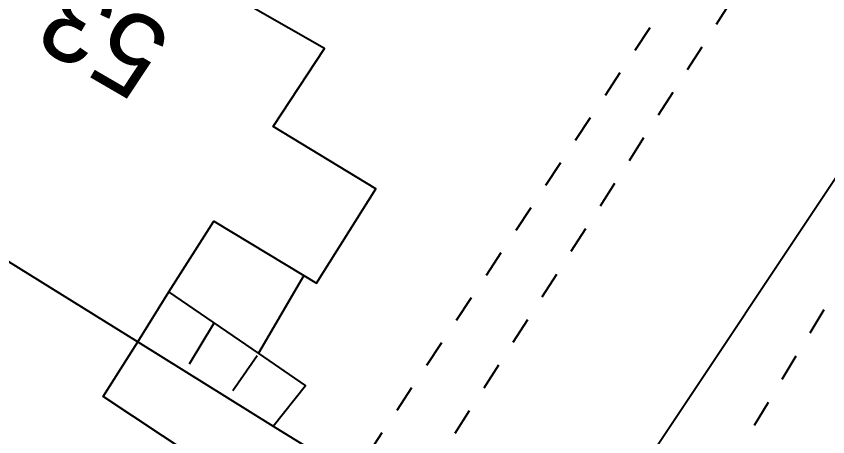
# Model space of a CAD drawing. Extents: x 421500 to 422711, y 436000 to 437000.
# Drawn here: x 421984.74 to 421999.77, y 436487.7 to 436495.5 of the extents above; entities that cross this region are included whole.
import ezdxf

# ---------------------------------------------------------------- set-up
doc = ezdxf.new("R2010")
doc.units = 0
doc.linetypes.add('716709-ExBase$0$BLIP', pattern=[1, 0.5, -0.5])
doc.linetypes.add('716709-ExBase$0$OS-DASHEDLINE', pattern=[1, 0.5, -0.5])
for name, color, linetype in [('716709-ExBase$0$OS-Join', 8, 'Continuous'), ('716709-ExBase$0$OS-JoinV', 8, '716709-ExBase$0$BLIP'), ('716709-ExBase$0$OS-LINE_0001_BLG_OUTLINE', 7, 'Continuous'), ('716709-ExBase$0$OS-LINE_0021_ROAD_OR_TRACK', 8, '716709-ExBase$0$OS-DASHEDLINE'), ('716709-ExBase$0$OS-LINE_0030_BLG_DIVISION', 8, 'Continuous'), ('716709-ExBase$0$OS-LINE_0030_OBSTRUCTING_FEAT', 8, 'Continuous'), ('716709-ExBase$0$OS-LINE_0052_STEP_OR_UNCLASS', 8, 'Continuous'), ('716709-ExBase$0$OS-TEXT_BUILDING_OR_STRUCTURE', 4, 'Continuous'), ('Pr-KerbEdge', 8, 'Continuous')]:
    doc.layers.add(name, color=color, linetype=linetype)
doc.styles.add('716709-ExBase$0$Standard', font='romans.shx')

msp = doc.modelspace()

# ---------------------------------------------------------------- linework, layer by layer
at = {"layer": '716709-ExBase$0$OS-Join', "flags": 128}
msp.add_lwpolyline([(422001.36, 436494.665), (421993.05, 436482.175)], dxfattribs=at)
at = {"layer": '716709-ExBase$0$OS-JoinV', "flags": 128}
for points in [[(421997.575, 436496.95), (421990.99, 436486.98)], [(422002.271, 436494.336), (421996.19, 436484.22)]]:
    msp.add_lwpolyline(points, dxfattribs=at)
at = {"layer": '716709-ExBase$0$OS-LINE_0001_BLG_OUTLINE'}
msp.add_line((421986.99, 436489.46), (421987.57, 436490.39), dxfattribs=at)
at = {"layer": '716709-ExBase$0$OS-LINE_0001_BLG_OUTLINE', "flags": 128}
for points in [[(421990.07, 436490.69), (421990.3, 436490.55), (421991.4, 436492.3), (421989.5, 436493.45), (421990.45, 436494.9), (421982.3, 436499.55), (421979.04, 436494.4)], [(421987.57, 436490.39), (421988.4, 436491.7), (421990.07, 436490.69)], [(421987.3, 436486.35), (421988, 436487.35), (421986.35, 436488.45), (421986.99, 436489.46)]]:
    msp.add_lwpolyline(points, dxfattribs=at)
at = {"layer": '716709-ExBase$0$OS-LINE_0021_ROAD_OR_TRACK', "flags": 128}
msp.add_lwpolyline([(421969.2, 436452.2), (421969.5, 436452.25), (421969.85, 436452.3), (421970.1, 436452.4), (421970.7, 436453.1), (421971.2, 436453.8), (421971.85, 436454.8), (421980.25, 436468.15), (421988.45, 436480.85), (421998.104, 436495.966)], dxfattribs=at)
at = {"layer": '716709-ExBase$0$OS-LINE_0030_BLG_DIVISION'}
msp.add_line((421979.04, 436494.4), (421986.99, 436489.46), dxfattribs=at)
at = {"layer": '716709-ExBase$0$OS-LINE_0030_OBSTRUCTING_FEAT'}
for p, q in [((421990.07, 436490.69), (421989.23, 436489.25)), ((421989.23, 436489.25), (421987.57, 436490.39)), ((421986.99, 436489.46), (421989.5, 436487.9)), ((421989.5, 436487.9), (421990.99, 436486.98))]:
    msp.add_line(p, q, dxfattribs=at)
at = {"layer": '716709-ExBase$0$OS-LINE_0030_OBSTRUCTING_FEAT', "flags": 128}
msp.add_lwpolyline([(421989.5, 436487.9), (421990.1, 436488.65), (421989.23, 436489.25)], dxfattribs=at)
at = {"layer": '716709-ExBase$0$OS-LINE_0052_STEP_OR_UNCLASS'}
for p, q in [((421987.95, 436489.05), (421988.4, 436489.8)), ((421989.2, 436489.2), (421988.75, 436488.55))]:
    msp.add_line(p, q, dxfattribs=at)
at = {"layer": 'Pr-KerbEdge'}
msp.add_arc((422086.924, 436454.956), 118.125, 133.73212, 133.73212, dxfattribs=at)

# ---------------------------------------------------------------- texts
at = {"layer": '716709-ExBase$0$OS-TEXT_BUILDING_OR_STRUCTURE', "insert": (421987.7, 436495.2), "char_height": 1.5, "width": 3, "attachment_point": 7, "rotation": 149.8, "style": '716709-ExBase$0$Standard'}
msp.add_mtext('{\\fHeledd|b0|i0|c0|p34;53}', dxfattribs=at)

doc.saveas('drawing.dxf')
